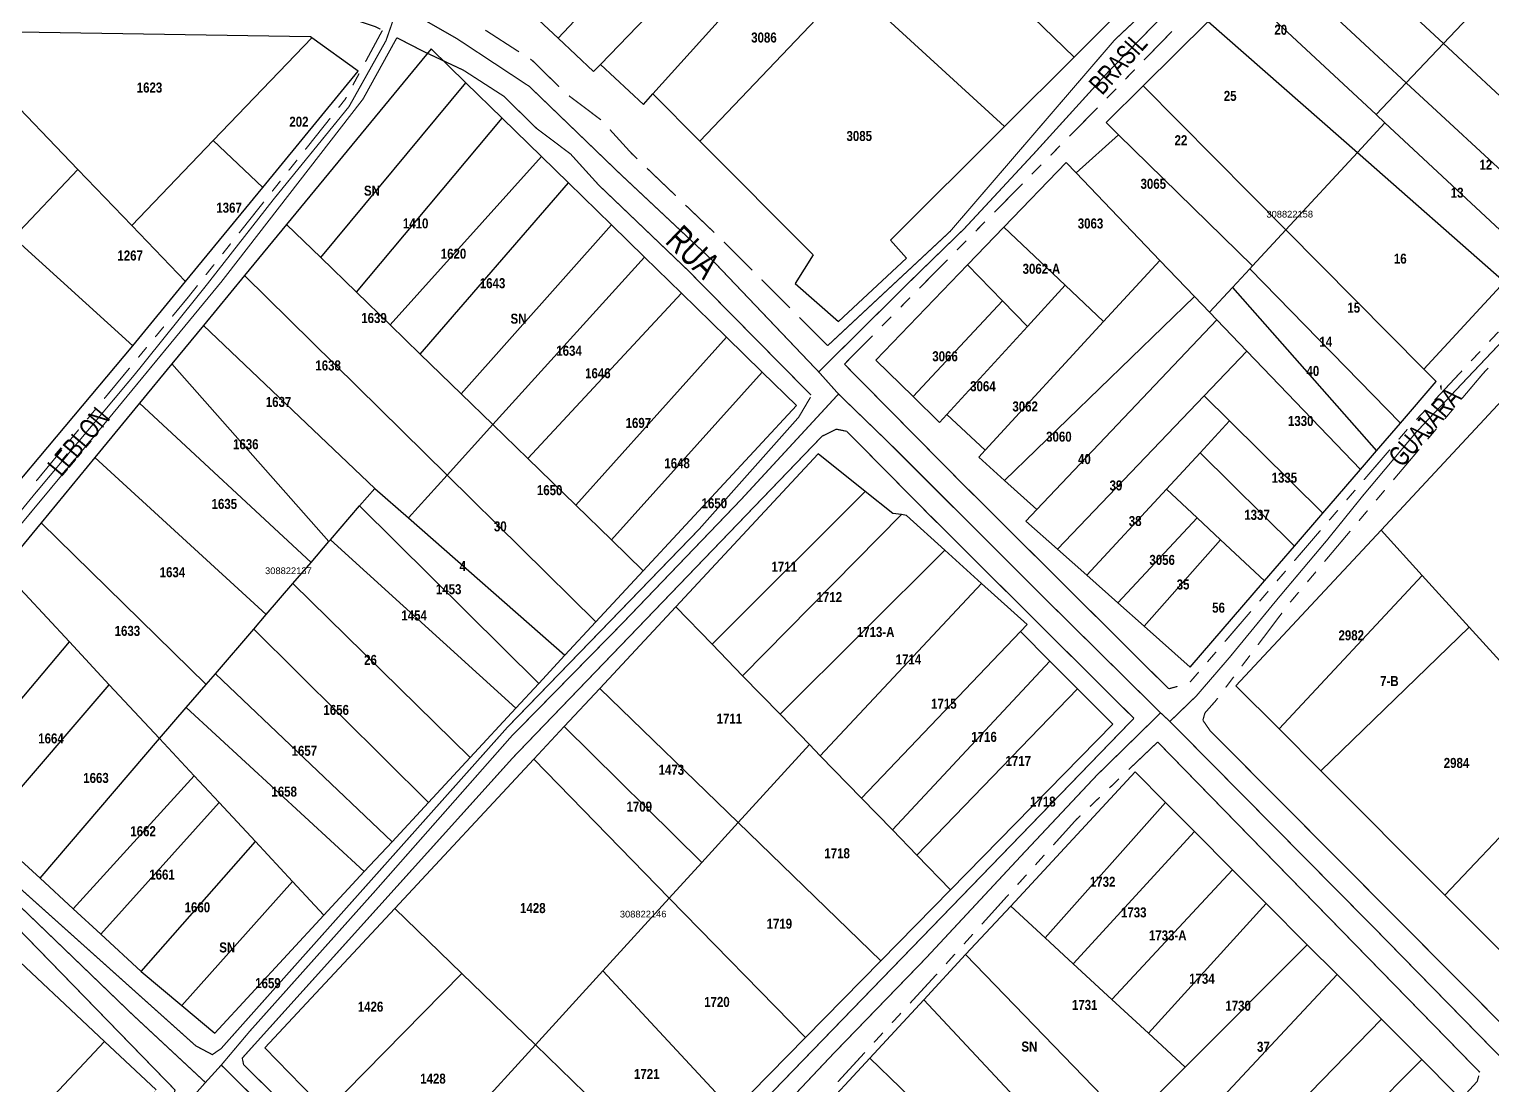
# Model space of a CAD drawing. Extents: x 204296 to 206006, y 4860262 to 4862155.
# Drawn here: x 204778.4 to 204997.6, y 4861560.9 to 4861719.1 of the extents above; entities that cross this region are included whole.
import ezdxf
from ezdxf.enums import TextEntityAlignment as Align

# ---------------------------------------------------------------- set-up
doc = ezdxf.new("R2010")
doc.units = 0
doc.header["$LTSCALE"] = 1.5
doc.header["$MEASUREMENT"] = 0
doc.linetypes.add('TRACO_25', pattern=[8, 3, -1, 1, -1, 1, -1])
for name, color, linetype in [('CD-MALHA-LOTES', 40, 'CONTINUOUS'), ('CD_TXT_QUADRA', 7, 'CONTINUOUS'), ('RU-QUADRAS', 6, 'CONTINUOUS'), ('SV-EIXO-RUA-N-PAV', 6, 'CONTINUOUS'), ('SV-EIXO-RUA-PAV', 20, 'CONTINUOUS'), ('SV-RUA-NAO-PAV-S-GUIA-C-GUIA', 7, 'CONTINUOUS'), ('SV-RUA-PAVIM-S-GUIA-C-GUIA', 7, 'CONTINUOUS'), ('SV-TXT-RUA-N-PAV-S-GUIA-C-GUIA', 7, 'CONTINUOUS'), ('SV-TXT-RUA-PAV-S-GUIA-C-GUIA', 7, 'CONTINUOUS'), ('Th_NmrPot', 1, 'CONTINUOUS')]:
    doc.layers.add(name, color=color, linetype=linetype)
doc.styles.add('ARIAL', font='ARIAL.TTF')
doc.styles.add('MONOTXT', font='ARIAL.TTF', dxfattribs={"height": 0.2})
doc.styles.get("Standard").update_dxf_attribs({"font": 'swisscbo.ttf'})

msp = doc.modelspace()

# ---------------------------------------------------------------- linework, layer by layer
at = {"layer": 'CD-MALHA-LOTES', "linetype": 'Continuous'}
for p, q in [((204881.94, 4861743.65), (204857.66, 4861717.8)), ((204887.68, 4861738.39), (204864.01, 4861713.88)), ((204912.07, 4861737.18), (204935.03, 4861714.95)), ((204990.39, 4861717.01), (204971.37, 4861734.72)), ((204893.27, 4861733.27), (204871.88, 4861709.44)), ((204845.42, 4861729.26), (204857.66, 4861717.8)), ((204965.3, 4861729.21), (204984.82, 4861711.13)), ((204901.32, 4861725.89), (204878.92, 4861702.37)), ((204901.32, 4861725.89), (204924.59, 4861704.55)), ((204960.02, 4861725.21), (204980.28, 4861706.34)), ((204990.39, 4861717.01), (204997.44, 4861724.46)), ((204935.03, 4861714.95), (204940.45, 4861720.35)), ((204955.1, 4861720.32), (204945.36, 4861710.65)), ((204955.1, 4861720.32), (204977.5, 4861700.65)), ((204820.54, 4861718), (204765.76, 4861718.89)), ((204765.76, 4861718.89), (204785.68, 4861698.12)), ((204805.97, 4861702.46), (204820.72, 4861717.83)), ((204820.72, 4861717.83), (204820.54, 4861718)), ((204827.7, 4861712.87), (204820.72, 4861717.83)), ((204857.66, 4861717.8), (204862.98, 4861712.81)), ((204990.39, 4861717.01), (204984.82, 4861711.13)), ((205002.84, 4861705.42), (204990.39, 4861717.01)), ((204838.61, 4861716.22), (204816.95, 4861689.89)), ((204843.83, 4861711.13), (204838.61, 4861716.22)), ((204924.59, 4861704.55), (204935.03, 4861714.95)), ((204813.37, 4861695.41), (204827.7, 4861712.87)), ((204862.98, 4861712.81), (204863.05, 4861712.89)), ((204863.05, 4861712.89), (204864.01, 4861713.88)), ((204864.01, 4861713.88), (204870.46, 4861707.86)), ((204822.08, 4861684.9), (204843.83, 4861711.13)), ((204849.25, 4861705.83), (204843.83, 4861711.13)), ((204945.36, 4861710.65), (204939.82, 4861705.15)), ((204945.36, 4861710.65), (204966.77, 4861689.05)), ((204980.28, 4861706.34), (204984.82, 4861711.13)), ((204984.82, 4861711.13), (205007.63, 4861690)), ((204870.46, 4861707.86), (204871.88, 4861709.44)), ((204871.88, 4861709.44), (204878.92, 4861702.37)), ((204827.44, 4861679.7), (204849.25, 4861705.83)), ((204855.18, 4861700.04), (204849.25, 4861705.83)), ((204981.61, 4861705.09), (204980.28, 4861706.34)), ((204907.49, 4861687.5), (204924.59, 4861704.55)), ((204939.82, 4861705.15), (204941.7, 4861703.31)), ((204981.61, 4861705.09), (204977.5, 4861700.65)), ((205003.09, 4861685.09), (204981.61, 4861705.09)), ((204793.74, 4861689.73), (204805.97, 4861702.46)), ((204805.97, 4861702.46), (204813.37, 4861695.41)), ((204878.92, 4861702.37), (204895.91, 4861685.34)), ((204941.7, 4861703.31), (204935.33, 4861697.59)), ((204941.7, 4861703.31), (204961.76, 4861683.65)), ((204832.48, 4861674.81), (204855.18, 4861700.04)), ((204859.22, 4861696.09), (204855.18, 4861700.04)), ((204977.5, 4861700.65), (204966.77, 4861689.05)), ((204977.5, 4861700.65), (204999.56, 4861681.27)), ((204785.68, 4861698.12), (204776, 4861687.93)), ((204785.68, 4861698.12), (204793.74, 4861689.73)), ((204933.84, 4861699.14), (204924.5, 4861689.45)), ((204935.33, 4861697.59), (204933.84, 4861699.14)), ((204935.33, 4861697.59), (204947.88, 4861684.49)), ((204801.81, 4861681.32), (204813.37, 4861695.41)), ((204837, 4861670.42), (204859.22, 4861696.09)), ((204865.66, 4861689.81), (204859.22, 4861696.09)), ((204801.81, 4861681.32), (204793.74, 4861689.73)), ((204816.95, 4861689.89), (204810.66, 4861682.24)), ((204816.95, 4861689.89), (204822.08, 4861684.9)), ((204843.14, 4861664.46), (204865.66, 4861689.81)), ((204870.6, 4861684.98), (204865.66, 4861689.81)), ((204924.5, 4861689.45), (204919.05, 4861683.8)), ((204933.66, 4861680.76), (204924.5, 4861689.45)), ((204961.76, 4861683.65), (204966.77, 4861689.05)), ((204966.77, 4861689.05), (204987.46, 4861668.18)), ((204776, 4861687.93), (204793.89, 4861671.68)), ((204909.91, 4861684.8), (204907.49, 4861687.5)), ((204822.08, 4861684.9), (204827.44, 4861679.7)), ((204847.87, 4861659.87), (204870.6, 4861684.98)), ((204876.15, 4861679.56), (204870.6, 4861684.98)), ((204895.91, 4861685.34), (204893.21, 4861681.01)), ((204899.68, 4861675.34), (204909.91, 4861684.8)), ((204947.88, 4861684.49), (204939.43, 4861675.3)), ((204947.88, 4861684.49), (204953.09, 4861679.06)), ((204810.66, 4861682.24), (204804.5, 4861674.75)), ((204841.01, 4861652.29), (204810.66, 4861682.24)), ((204919.05, 4861683.8), (204905.31, 4861669.54)), ((204924.27, 4861678.42), (204919.05, 4861683.8)), ((204958.78, 4861680.43), (204961.38, 4861683.24)), ((204961.38, 4861683.24), (204961.76, 4861683.65)), ((204961.38, 4861683.24), (204983.93, 4861660.07)), ((204793.89, 4861671.68), (204801.81, 4861681.32)), ((204827.44, 4861679.7), (204832.48, 4861674.81)), ((204853.13, 4861654.77), (204876.15, 4861679.56)), ((204882.91, 4861672.96), (204876.15, 4861679.56)), ((204893.21, 4861681.01), (204899.68, 4861675.34)), ((204933.66, 4861680.76), (204928.01, 4861674.58)), ((204939.43, 4861675.3), (204933.66, 4861680.76)), ((204955.34, 4861676.71), (204958.78, 4861680.43)), ((204958.78, 4861680.43), (204980.36, 4861655.93)), ((204987.46, 4861668.18), (204999.56, 4861681.27)), ((204910.9, 4861664.08), (204924.27, 4861678.42)), ((204928.01, 4861674.58), (204924.27, 4861678.42)), ((204953.09, 4861679.06), (204924.59, 4861651.49)), ((204953.09, 4861679.06), (204955.34, 4861676.71)), ((204921.67, 4861656.01), (204939.43, 4861675.3)), ((204929.44, 4861647.13), (204956.42, 4861675.59)), ((204955.34, 4861676.71), (204956.42, 4861675.59)), ((204956.42, 4861675.59), (204960.91, 4861670.9)), ((204804.5, 4861674.75), (204799.74, 4861668.96)), ((204804.5, 4861674.75), (204830.16, 4861650.3)), ((204832.48, 4861674.81), (204837, 4861670.42)), ((204860.3, 4861647.8), (204882.91, 4861672.96)), ((204888.27, 4861667.73), (204882.91, 4861672.96)), ((204915.92, 4861661.38), (204928.01, 4861674.58)), ((204754.53, 4861624.81), (204793.89, 4861671.68)), ((204960.91, 4861670.9), (204954.51, 4861664.2)), ((204960.91, 4861670.9), (204977.95, 4861653.13)), ((204799.74, 4861668.96), (204794.91, 4861663.09)), ((204799.74, 4861668.96), (204823.3, 4861642.32)), ((204837, 4861670.42), (204843.14, 4861664.46)), ((204905.31, 4861669.54), (204910.9, 4861664.08)), ((204888.27, 4861667.73), (204865.68, 4861642.58)), ((204893.38, 4861662.73), (204888.27, 4861667.73)), ((204989.31, 4861666.32), (204987.46, 4861668.18)), ((204843.14, 4861664.46), (204847.87, 4861659.87)), ((204954.51, 4861664.2), (204932.55, 4861641.18)), ((204954.51, 4861664.2), (204958.32, 4861660.43)), ((205000.56, 4861664.97), (204981.03, 4861644.03)), ((204983.93, 4861660.07), (204989.31, 4861666.32)), ((204794.91, 4861663.09), (204788.19, 4861654.91)), ((204794.91, 4861663.09), (204820.63, 4861639.21)), ((204870.43, 4861637.96), (204893.38, 4861662.73)), ((204910.9, 4861664.08), (204914.85, 4861660.2)), ((204847.87, 4861659.87), (204841.01, 4861652.29)), ((204853.13, 4861654.77), (204847.87, 4861659.87)), ((204914.85, 4861660.2), (204915.92, 4861661.38)), ((204915.92, 4861661.38), (204921.67, 4861656.01)), ((204958.32, 4861660.43), (204953.9, 4861655.64)), ((204958.32, 4861660.43), (204972.32, 4861646.59)), ((204980.36, 4861655.93), (204983.93, 4861660.07)), ((204896.65, 4861655.48), (204875.3, 4861632.56)), ((204903.71, 4861649.85), (204896.65, 4861655.48)), ((204921.67, 4861656.01), (204920.72, 4861654.98)), ((204953.9, 4861655.64), (204948.86, 4861650.18)), ((204953.9, 4861655.64), (204968.07, 4861641.66)), ((204977.95, 4861653.13), (204980.36, 4861655.93)), ((204788.19, 4861654.91), (204780.15, 4861645.14)), ((204788.19, 4861654.91), (204813.89, 4861631.38)), ((204860.3, 4861647.8), (204853.13, 4861654.77)), ((204920.72, 4861654.98), (204924.59, 4861651.49)), ((204835.21, 4861645.88), (204841.01, 4861652.29)), ((204863.31, 4861630.28), (204841.01, 4861652.29)), ((204924.59, 4861651.49), (204929.44, 4861647.13)), ((204972.32, 4861646.59), (204977.95, 4861653.13)), ((204827.91, 4861647.68), (204830.16, 4861650.3)), ((204830.16, 4861650.3), (204835.21, 4861645.88)), ((204880.77, 4861626.93), (204903.71, 4861649.85)), ((204907.83, 4861646.56), (204903.71, 4861649.85)), ((204948.86, 4861650.18), (204936.94, 4861637.28)), ((204953.47, 4861645.87), (204948.86, 4861650.18)), ((204823.53, 4861642.58), (204827.91, 4861647.68)), ((204827.91, 4861647.68), (204854.75, 4861621.04)), ((204865.68, 4861642.58), (204860.3, 4861647.8)), ((204927.8, 4861645.4), (204929.44, 4861647.13)), ((204780.15, 4861645.14), (204774.35, 4861638.09)), ((204780.15, 4861645.14), (204804.88, 4861620.89)), ((204835.21, 4861645.88), (204858.68, 4861625.28)), ((204885.33, 4861622.22), (204909.15, 4861646.37)), ((204909.15, 4861646.37), (204907.83, 4861646.56)), ((204909.9, 4861646.26), (204909.15, 4861646.37)), ((204915.65, 4861641.04), (204909.9, 4861646.26)), ((204932.55, 4861641.18), (204927.8, 4861645.4)), ((204941.6, 4861633.15), (204953.47, 4861645.87)), ((204953.47, 4861645.87), (204956.97, 4861642.59)), ((204968.07, 4861641.66), (204972.32, 4861646.59)), ((204820.63, 4861639.21), (204823.3, 4861642.32)), ((204823.3, 4861642.32), (204823.53, 4861642.58)), ((204823.53, 4861642.58), (204851.31, 4861617.33)), ((204865.68, 4861642.58), (204870.43, 4861637.96)), ((204956.97, 4861642.59), (204945.52, 4861629.67)), ((204956.97, 4861642.59), (204963.55, 4861636.42)), ((204981.03, 4861644.03), (204959.29, 4861620.72)), ((204987.2, 4861637.25), (204981.03, 4861644.03)), ((204890.96, 4861616.43), (204915.65, 4861641.04)), ((204921.14, 4861636.06), (204915.65, 4861641.04)), ((204932.55, 4861641.18), (204936.94, 4861637.28)), ((204963.55, 4861636.42), (204968.07, 4861641.66)), ((204774.35, 4861638.09), (204784.41, 4861627.28)), ((204817.91, 4861636.06), (204820.63, 4861639.21)), ((204863.31, 4861630.28), (204870.43, 4861637.96)), ((204813.89, 4861631.38), (204817.91, 4861636.06)), ((204817.91, 4861636.06), (204844.48, 4861609.96)), ((204896.97, 4861610.23), (204921.14, 4861636.06)), ((204927.96, 4861629.88), (204921.14, 4861636.06)), ((204936.94, 4861637.28), (204941.6, 4861633.15)), ((204952.44, 4861623.52), (204963.55, 4861636.42)), ((204965.75, 4861614.25), (204987.2, 4861637.25)), ((204994.24, 4861629.5), (204987.2, 4861637.25)), ((204812.02, 4861629.21), (204813.89, 4861631.38)), ((204875.3, 4861632.56), (204863.9, 4861620.32)), ((204875.3, 4861632.56), (204880.77, 4861626.93)), ((204941.6, 4861633.15), (204945.52, 4861629.67)), ((204806.28, 4861622.52), (204812.02, 4861629.21)), ((204838.22, 4861603.2), (204812.02, 4861629.21)), ((204858.68, 4861625.28), (204863.31, 4861630.28)), ((204926.97, 4861628.85), (204927.96, 4861629.88)), ((204945.52, 4861629.67), (204952.44, 4861623.52)), ((204972.01, 4861607.97), (204994.24, 4861629.5)), ((205003.37, 4861619.46), (204994.24, 4861629.5)), ((204765.6, 4861605), (204784.41, 4861627.28)), ((204784.41, 4861627.28), (204790.38, 4861620.87)), ((204880.77, 4861626.93), (204885.33, 4861622.22)), ((204903.14, 4861603.88), (204926.97, 4861628.85)), ((204931.39, 4861624.42), (204926.97, 4861628.85)), ((204854.75, 4861621.04), (204858.68, 4861625.28)), ((204804.88, 4861620.89), (204806.28, 4861622.52)), ((204806.28, 4861622.52), (204832.76, 4861597.31)), ((204907.77, 4861599.1), (204931.39, 4861624.42)), ((204935.53, 4861620.26), (204931.39, 4861624.42)), ((204771.86, 4861599.29), (204790.38, 4861620.87)), ((204790.38, 4861620.87), (204797.91, 4861612.79)), ((204801.91, 4861617.44), (204804.88, 4861620.89)), ((204851.31, 4861617.33), (204854.75, 4861621.04)), ((204863.9, 4861620.32), (204858.59, 4861614.62)), ((204884.65, 4861600.21), (204863.9, 4861620.32)), ((204885.33, 4861622.22), (204890.96, 4861616.43)), ((204959.29, 4861620.72), (204965.75, 4861614.25)), ((204911.46, 4861595.3), (204935.53, 4861620.26)), ((204940.84, 4861614.93), (204935.53, 4861620.26)), ((204797.91, 4861612.79), (204801.91, 4861617.44)), ((204828.61, 4861592.84), (204801.91, 4861617.44)), ((204844.48, 4861609.96), (204851.31, 4861617.33)), ((204890.96, 4861616.43), (204895.33, 4861611.92)), ((204858.59, 4861614.62), (204854, 4861609.7)), ((204879.19, 4861594.22), (204858.59, 4861614.62)), ((204916.49, 4861590.11), (204940.84, 4861614.93)), ((204965.75, 4861614.25), (204972.01, 4861607.97)), ((204780, 4861591.85), (204797.91, 4861612.79)), ((204797.91, 4861612.79), (204803.11, 4861607.2)), ((204895.33, 4861611.92), (204884.65, 4861600.21)), ((204895.33, 4861611.92), (204896.97, 4861610.23)), ((204854, 4861609.7), (204833.17, 4861587.33)), ((204838.22, 4861603.2), (204844.48, 4861609.96)), ((204874.32, 4861588.89), (204854, 4861609.7)), ((204896.97, 4861610.23), (204903.14, 4861603.88)), ((204990.59, 4861589.34), (205011.1, 4861610.95)), ((204784.98, 4861587.25), (204803.11, 4861607.2)), ((204803.11, 4861607.2), (204806.84, 4861603.2)), ((204944.18, 4861607.79), (204925.51, 4861587.67)), ((204948.72, 4861603.23), (204944.18, 4861607.79)), ((204972.01, 4861607.97), (204990.59, 4861589.34)), ((204789.09, 4861583.46), (204806.84, 4861603.2)), ((204806.84, 4861603.2), (204812.28, 4861597.36)), ((204832.76, 4861597.31), (204838.22, 4861603.2)), ((204903.14, 4861603.88), (204907.77, 4861599.1)), ((204930.68, 4861582.9), (204948.72, 4861603.23)), ((204953.08, 4861598.86), (204948.72, 4861603.23)), ((204771.86, 4861599.29), (204780, 4861591.85)), ((204884.65, 4861600.21), (204879.19, 4861594.22)), ((204884.65, 4861600.21), (204906.05, 4861579.47)), ((204907.77, 4861599.1), (204911.46, 4861595.3)), ((204934.9, 4861579.02), (204953.08, 4861598.86)), ((204958.78, 4861593.13), (204953.08, 4861598.86)), ((204795.16, 4861577.89), (204812.28, 4861597.36)), ((204812.28, 4861597.36), (204817.83, 4861591.39)), ((204828.61, 4861592.84), (204832.76, 4861597.31)), ((204879.19, 4861594.22), (204874.32, 4861588.89)), ((204911.46, 4861595.3), (204916.49, 4861590.11)), ((204780, 4861591.85), (204784.98, 4861587.25)), ((204822.56, 4861586.3), (204828.61, 4861592.84)), ((204940.69, 4861573.68), (204958.78, 4861593.13)), ((204963.83, 4861588.06), (204958.78, 4861593.13)), ((204789.65, 4861567.38), (204764.91, 4861590.63)), ((204801.24, 4861572.78), (204817.83, 4861591.39)), ((204817.83, 4861591.39), (204822.56, 4861586.3)), ((204906.05, 4861579.47), (204916.49, 4861590.11)), ((204874.32, 4861588.89), (204864.35, 4861577.95)), ((204874.32, 4861588.89), (204894.77, 4861567.97)), ((204925.51, 4861587.67), (204918.76, 4861580.4)), ((204925.51, 4861587.67), (204930.68, 4861582.9)), ((204946.15, 4861568.65), (204963.83, 4861588.06)), ((204969.97, 4861581.89), (204963.83, 4861588.06)), ((204990.59, 4861589.34), (205004.47, 4861575.42)), ((204784.98, 4861587.25), (204789.09, 4861583.46)), ((204806.18, 4861568.63), (204822.56, 4861586.3)), ((204833.17, 4861587.33), (204813.69, 4861566.42)), ((204843.23, 4861577.58), (204833.17, 4861587.33)), ((204789.09, 4861583.46), (204795.16, 4861577.89)), ((204934.9, 4861579.02), (204930.68, 4861582.9)), ((204969.97, 4861581.89), (204951.68, 4861563.55)), ((204974.44, 4861577.4), (204969.97, 4861581.89)), ((204894.77, 4861567.97), (204906.05, 4861579.47)), ((204918.76, 4861580.4), (204912.49, 4861573.64)), ((204918.76, 4861580.4), (204943.25, 4861555.1)), ((204940.69, 4861573.68), (204934.9, 4861579.02)), ((204795.16, 4861577.89), (204801.24, 4861572.78)), ((204843.23, 4861577.58), (204822.93, 4861556.95)), ((204854.26, 4861566.89), (204843.23, 4861577.58)), ((204864.35, 4861577.95), (204854.26, 4861566.89)), ((204864.35, 4861577.95), (204883.93, 4861556.93)), ((204974.44, 4861577.4), (204952.75, 4861554.23)), ((204981.08, 4861570.74), (204974.44, 4861577.4)), ((204801.24, 4861572.78), (204806.18, 4861568.63)), ((204912.49, 4861573.64), (204904.39, 4861564.9)), ((204912.49, 4861573.64), (204936.34, 4861548.16)), ((204946.15, 4861568.65), (204940.69, 4861573.68)), ((204981.08, 4861570.74), (204958.9, 4861547.9)), ((204987.13, 4861564.67), (204981.08, 4861570.74)), ((204883.93, 4861556.93), (204894.77, 4861567.97)), ((204951.68, 4861563.55), (204946.15, 4861568.65)), ((204769.38, 4861545.75), (204789.65, 4861567.38)), ((204797.38, 4861560.11), (204789.65, 4861567.38)), ((204813.69, 4861566.42), (204822.93, 4861556.95)), ((204854.26, 4861566.89), (204834.44, 4861545.16)), ((204854.26, 4861566.89), (204874.48, 4861547.29)), ((204904.39, 4861564.9), (204895.85, 4861555.7)), ((204904.39, 4861564.9), (204929.14, 4861540.94)), ((204947.63, 4861559.49), (204951.68, 4861563.55)), ((204987.13, 4861564.67), (204964.58, 4861542.06)), ((204992.04, 4861559.73), (204987.13, 4861564.67))]:
    msp.add_line(p, q, dxfattribs=at)
at = {"layer": 'RU-QUADRAS', "linetype": 'Continuous', "const_width": 0.01}
for points in [[(204940.45, 4861720.35), (204935.03, 4861714.95), (204924.59, 4861704.55), (204907.49, 4861687.5), (204909.91, 4861684.8), (204899.68, 4861675.34), (204893.21, 4861681.01), (204895.91, 4861685.34), (204878.92, 4861702.37), (204871.88, 4861709.44), (204870.46, 4861707.86), (204864.01, 4861713.88), (204863.05, 4861712.89), (204862.98, 4861712.81), (204857.66, 4861717.8), (204845.42, 4861729.26)], [(204999.56, 4861681.27), (204987.46, 4861668.18), (204989.31, 4861666.32), (204983.93, 4861660.07), (204980.36, 4861655.93), (204977.95, 4861653.13), (204972.32, 4861646.59), (204968.07, 4861641.66), (204963.55, 4861636.42), (204952.44, 4861623.52), (204945.52, 4861629.67), (204941.6, 4861633.15), (204936.94, 4861637.28), (204932.55, 4861641.18), (204927.8, 4861645.4), (204929.44, 4861647.13), (204924.59, 4861651.49), (204920.72, 4861654.98), (204921.67, 4861656.01), (204915.93, 4861661.37), (204914.85, 4861660.2), (204910.9, 4861664.08), (204905.31, 4861669.54), (204905.31, 4861669.54), (204919.05, 4861683.8), (204924.5, 4861689.45), (204933.84, 4861699.14), (204935.33, 4861697.59), (204941.7, 4861703.31), (204939.82, 4861705.15), (204945.36, 4861710.65), (204955.1, 4861720.32)], [(204774.35, 4861638.09), (204780.15, 4861645.14), (204788.19, 4861654.91), (204794.91, 4861663.09), (204799.74, 4861668.96), (204804.5, 4861674.75), (204810.66, 4861682.24), (204816.95, 4861689.89), (204838.61, 4861716.22), (204843.83, 4861711.13), (204849.25, 4861705.83), (204855.18, 4861700.04), (204859.22, 4861696.09), (204865.66, 4861689.81), (204870.6, 4861684.98), (204876.15, 4861679.56), (204882.91, 4861672.96), (204888.27, 4861667.73), (204893.38, 4861662.73), (204870.43, 4861637.96), (204863.31, 4861630.28), (204858.68, 4861625.28), (204854.75, 4861621.04), (204851.31, 4861617.33), (204844.48, 4861609.96), (204838.22, 4861603.2), (204832.76, 4861597.31), (204828.61, 4861592.84), (204822.56, 4861586.3), (204806.18, 4861568.63), (204801.24, 4861572.78), (204795.16, 4861577.89), (204789.09, 4861583.46), (204784.98, 4861587.25), (204780, 4861591.85), (204771.86, 4861599.29)], [(205004.47, 4861575.42), (204990.59, 4861589.34), (204972.01, 4861607.97), (204965.75, 4861614.25), (204959.29, 4861620.72), (204959.29, 4861620.72), (204981.03, 4861644.03), (205000.56, 4861664.97)], [(204822.93, 4861556.95), (204813.69, 4861566.42), (204813.69, 4861566.42), (204833.17, 4861587.33), (204854, 4861609.7), (204858.59, 4861614.62), (204863.9, 4861620.32), (204875.3, 4861632.56), (204896.65, 4861655.48), (204903.71, 4861649.85), (204907.83, 4861646.56), (204909.15, 4861646.37), (204909.9, 4861646.26), (204915.65, 4861641.04), (204921.14, 4861636.06), (204927.96, 4861629.88), (204926.97, 4861628.85), (204931.39, 4861624.42), (204935.53, 4861620.26), (204940.84, 4861614.93), (204916.49, 4861590.11), (204906.05, 4861579.47), (204894.77, 4861567.97), (204883.93, 4861556.93)], [(204895.85, 4861555.7), (204904.39, 4861564.9), (204912.49, 4861573.64), (204918.76, 4861580.4), (204925.51, 4861587.67), (204944.18, 4861607.79), (204948.72, 4861603.23), (204953.08, 4861598.86), (204958.78, 4861593.13), (204963.83, 4861588.06), (204969.97, 4861581.89), (204974.44, 4861577.4), (204981.08, 4861570.74), (204987.13, 4861564.67), (204992.04, 4861559.73)], [(204764.91, 4861590.63), (204789.65, 4861567.38), (204797.38, 4861560.11), (204776.16, 4861538.83)]]:
    msp.add_lwpolyline(points, dxfattribs=at)
msp.add_lwpolyline([(204708.38, 4861671.11), (204740.04, 4861702.57), (204743, 4861702.57), (204751.29, 4861710.29), (204765.5, 4861718.89), (204765.76, 4861718.89), (204820.54, 4861718), (204820.74, 4861717.86), (204827.7, 4861712.87), (204813.37, 4861695.41), (204801.81, 4861681.32), (204793.89, 4861671.68), (204754.53, 4861624.81), (204708.38, 4861671.11)], close=True, dxfattribs=at)
at = {"layer": 'SV-EIXO-RUA-N-PAV', "const_width": 0.18, "flags": 128}
for points in [[(204893.36, 4861781.89), (204885.06, 4861774.71), (204872.77, 4861763.7), (204868.46, 4861759.23), (204858.57, 4861748.54), (204851.64, 4861741.68), (204838.8, 4861730.38), (204836.56, 4861727.02), (204833.71, 4861722.75), (204831.86, 4861717.44), (204826.32, 4861707.55), (204815.04, 4861693.69), (204804.75, 4861680.53), (204794.26, 4861667.47), (204779.02, 4861649.26), (204764.77, 4861631.85), (204753.49, 4861619.77), (204750.14, 4861616.52)], [(205002.98, 4861782.11), (204995.13, 4861771.97), (204993.75, 4861770.27), (204990.46, 4861766.34), (204985.18, 4861759.99), (204976.69, 4861750.15), (204970.55, 4861743.22), (204961.94, 4861734.61), (204951.05, 4861723.94), (204939.91, 4861712.51), (204929.17, 4861700.68), (204918.57, 4861689.26), (204911.3, 4861682.2), (204896.73, 4861667.77)], [(205104.09, 4861782.11), (205077.06, 4861753.89), (205056.95, 4861732.86), (205048.15, 4861723.53), (205041.71, 4861717.76), (205036.05, 4861711.79), (205029, 4861704.1), (205021.87, 4861696.54), (205016.42, 4861690.45), (205009.14, 4861682.83), (205002.09, 4861675.42), (204993.45, 4861666.3), (204986.25, 4861658.66), (204978.35, 4861649.25), (204972.91, 4861642.51), (204965.58, 4861633.8), (204958.33, 4861624.97), (204953.34, 4861619.18), (204949.38, 4861615.36)], [(204697.88, 4861672.15), (204708.66, 4861662.13), (204720.54, 4861651.84), (204731.62, 4861638.77), (204742.31, 4861626.5), (204748.38, 4861618.75), (204750.14, 4861616.52), (204756.16, 4861609.09), (204772.39, 4861592.07), (204783.08, 4861581.78), (204793.77, 4861571.49), (204804.79, 4861561.23)], [(204735.98, 4861488.86), (204752.21, 4861507.51), (204777.81, 4861532.8), (204795.79, 4861551.7), (204801.48, 4861557.5), (204804.79, 4861561.23), (204807.16, 4861563.84), (204811.48, 4861568.97), (204830.22, 4861589.94), (204850.64, 4861613.1), (204867.09, 4861629.86), (204885.07, 4861648.6), (204899.7, 4861664.45)], [(204947.99, 4861616.65), (204938.42, 4861607.29), (204927.28, 4861595.43), (204912.74, 4861579.81), (204898.94, 4861565.56), (204883.46, 4861549.14), (204868.16, 4861533.26), (204854.35, 4861517.15), (204840.28, 4861499.89), (204816.81, 4861473.07), (204804.84, 4861459.33), (204784.66, 4861436.39)], [(204854.35, 4861517.15), (204833.4, 4861537.42), (204812.38, 4861558.69), (204807.16, 4861563.84)]]:
    msp.add_lwpolyline(points, dxfattribs=at)
at = {"layer": 'SV-EIXO-RUA-PAV', "const_width": 0.18, "flags": 128}
msp.add_lwpolyline([(204999.34, 4861564.65), (204980.41, 4861584), (204949.38, 4861615.36), (204947.99, 4861616.65), (204929.06, 4861635.35), (204907.46, 4861656.94), (204899.7, 4861664.45), (204896.73, 4861667.77), (204881.02, 4861684.27), (204866.91, 4861697.5), (204853.36, 4861710.56), (204842.51, 4861717.72), (204833.71, 4861722.75)], dxfattribs=at)
at = {"layer": 'SV-RUA-NAO-PAV-S-GUIA-C-GUIA', "linetype": 'TRACO_25', "const_width": 0.18, "flags": 128}
for points in [[(204980.78, 4861782.1), (204991.94, 4861772.24), (204991.17, 4861770.45), (204988.67, 4861765.9), (204970.22, 4861744.92), (204941.11, 4861717.55), (204916.45, 4861688.85), (204898.07, 4861671.7)], [(204831.15, 4861718.66), (204831.32, 4861718.96)], [(204833.49, 4861717.87), (204828.41, 4861708.67), (204807.23, 4861681.34), (204788.22, 4861658.26), (204765.05, 4861630.38), (204753.66, 4861616.68), (204753.81, 4861615.28), (204757.7, 4861610.89), (204776.1, 4861591.14), (204803.35, 4861566.72), (204805.82, 4861565.41), (204807.12, 4861566.3), (204850.08, 4861614.51), (204863.95, 4861628.83), (204878.81, 4861644.19), (204893.74, 4861660.99), (204895.5, 4861663.97)], [(204828.78, 4861714.26), (204831.15, 4861718.66)], [(204945.5, 4861714.52), (204949.69, 4861718.82)], [(204826.88, 4861710.74), (204827.83, 4861712.5)], [(204942.71, 4861711.66), (204944.11, 4861713.09)], [(204939.92, 4861708.79), (204941.32, 4861710.22)], [(204824.74, 4861707.37), (204825.36, 4861708.16)], [(204825.36, 4861708.16), (204825.74, 4861708.63)], [(204825.74, 4861708.63), (204825.93, 4861708.98)], [(204819.77, 4861701.11), (204823.5, 4861705.81)], [(204934.31, 4861703.09), (204938.53, 4861707.36)], [(204931.5, 4861700.24), (204932.9, 4861701.67)], [(204817.28, 4861697.97), (204818.53, 4861699.54)], [(204928.69, 4861697.4), (204930.09, 4861698.82)], [(204814.8, 4861694.84), (204816.04, 4861696.41)], [(204923.07, 4861691.7), (204927.28, 4861695.97)], [(204809.82, 4861688.57), (204813.55, 4861693.27)], [(204920.26, 4861688.86), (204921.66, 4861690.28)], [(204807.34, 4861685.44), (204808.58, 4861687.01)], [(204917.45, 4861686.01), (204918.85, 4861687.43)], [(204804.85, 4861682.31), (204806.09, 4861683.88)], [(204911.83, 4861680.32), (204916.04, 4861684.59)], [(204802.18, 4861678.94), (204803.61, 4861680.74)], [(204799.82, 4861676.09), (204801.73, 4861678.4)], [(204801.73, 4861678.4), (204802.18, 4861678.94)], [(204909.02, 4861677.47), (204910.42, 4861678.9)], [(204906.21, 4861674.63), (204907.61, 4861676.05)], [(204797.27, 4861673.01), (204798.54, 4861674.55)], [(204900.58, 4861668.93), (204904.8, 4861673.2)], [(204998.64, 4861673.78), (204997.27, 4861672.32)], [(204794.72, 4861669.93), (204795.99, 4861671.47)], [(204995.91, 4861670.86), (204994.54, 4861669.4)], [(204789.62, 4861663.76), (204793.44, 4861668.38)], [(204993.18, 4861667.94), (204989.08, 4861663.55)], [(204993.19, 4861663.8), (204995.77, 4861666.86)], [(204995.77, 4861666.86), (204996.4, 4861667.6)], [(204996.4, 4861667.6), (204997.1, 4861668.35)], [(204787.07, 4861660.67), (204788.35, 4861662.22)], [(204987.72, 4861662.09), (204986.35, 4861660.63)], [(204990.61, 4861660.74), (204991.9, 4861662.27)], [(204784.53, 4861657.59), (204785.8, 4861659.13)], [(204900.94, 4861658.86), (204899.37, 4861659.18), (204897.24, 4861658.13), (204868.99, 4861628.75), (204850.95, 4861610), (204810.31, 4861564.89), (204810.51, 4861563.91), (204850.93, 4861523.96), (204852.73, 4861522.88), (204854.13, 4861522.94), (204896.5, 4861566.75), (204943.98, 4861615.83)], [(204984.99, 4861659.17), (204983.69, 4861657.65)], [(204988.03, 4861657.68), (204989.32, 4861659.21)], [(204779.43, 4861651.42), (204783.25, 4861656.05)], [(204982.38, 4861656.13), (204978.47, 4861651.58)], [(204982.88, 4861651.57), (204986.75, 4861656.15)], [(204977.17, 4861650.07), (204975.86, 4861648.55)], [(204980.3, 4861648.51), (204981.59, 4861650.04)], [(204974.56, 4861647.03), (204973.26, 4861645.52)], [(204977.72, 4861645.45), (204979.01, 4861646.98)], [(204971.95, 4861644), (204968.04, 4861639.45)], [(204972.56, 4861639.33), (204976.43, 4861643.92)], [(204966.74, 4861637.93), (204965.43, 4861636.42)], [(204969.99, 4861636.28), (204971.28, 4861637.81)], [(204964.13, 4861634.9), (204962.83, 4861633.38)], [(204967.41, 4861633.22), (204968.7, 4861634.75)], [(204961.52, 4861631.87), (204958.26, 4861628.07)], [(204962.91, 4861627.28), (204966.19, 4861631.63)], [(204957.66, 4861627.37), (204957.61, 4861627.32)], [(204958.26, 4861628.07), (204957.66, 4861627.37)], [(204962.58, 4861626.84), (204962.91, 4861627.28)], [(204955.69, 4861625.08), (204955, 4861624.28)], [(204956.31, 4861625.8), (204955.69, 4861625.08)], [(204960.16, 4861623.65), (204961.37, 4861625.25)], [(204953.7, 4861622.77), (204952.39, 4861621.25)], [(204949.56, 4861620.35), (204949.21, 4861620.25)], [(204950.52, 4861620.62), (204949.56, 4861620.35)], [(204957.75, 4861620.46), (204958.96, 4861622.06)], [(204954.62, 4861616.62), (204955.92, 4861618.09)], [(204955.92, 4861618.09), (204956.21, 4861618.41)], [(204956.21, 4861618.41), (204956.55, 4861618.86)], [(204954.33, 4861615.54), (204954.61, 4861616.58)], [(204954.61, 4861616.58), (204954.62, 4861616.62)], [(204954.85, 4861614.78), (204954.33, 4861615.54)], [(204955.42, 4861613.96), (204954.85, 4861614.78)], [(204947.55, 4861612.28), (204943.2, 4861608.14)], [(204941.75, 4861606.76), (204940.31, 4861605.38)], [(204938.86, 4861604), (204937.41, 4861602.62)], [(204935.37, 4861600.68), (204931.9, 4861596.83)], [(204935.96, 4861601.24), (204935.37, 4861600.68)], [(204930.56, 4861595.35), (204929.22, 4861593.86)], [(204927.88, 4861592.38), (204926.54, 4861590.89)], [(204925.2, 4861589.41), (204921.18, 4861584.95)], [(204919.84, 4861583.47), (204918.5, 4861581.98)], [(204917.16, 4861580.5), (204915.82, 4861579.01)], [(204914.48, 4861577.53), (204910.42, 4861573.11)], [(204909.07, 4861571.64), (204907.71, 4861570.17)], [(204906.36, 4861568.69), (204905.01, 4861567.22)], [(204903.66, 4861565.75), (204899.6, 4861561.33)], [(204992, 4861557.62), (204995.38, 4861561.31)], [(204995.38, 4861561.31), (204995.45, 4861561.38)], [(204995.45, 4861561.38), (204995.69, 4861562.25)]]:
    msp.add_lwpolyline(points, dxfattribs=at)
msp.add_lwpolyline([(204734.1, 4861491.89), (204745.32, 4861504.87), (204798.19, 4861556.4), (204799.72, 4861558.29), (204800.23, 4861560.11), (204778.8, 4861582.16), (204752.09, 4861609.67), (204747.4, 4861615.28), (204736.51, 4861604.12), (204739.37, 4861600.99), (204723.19, 4861583.62), (204695.46, 4861551.74), (204682.94, 4861537.96), (204688.33, 4861531.09)], close=True, dxfattribs=at)
at = {"layer": 'SV-RUA-PAVIM-S-GUIA-C-GUIA', "const_width": 0.18, "flags": 128}
for points in [[(204703, 4861672.5), (204725.75, 4861698.07), (204730.55, 4861702.43), (204734.12, 4861705.43), (204738.72, 4861709.42), (204742.16, 4861711.99), (204746.12, 4861714.11), (204751.76, 4861717.09), (204756.61, 4861719.72), (204764.01, 4861722.31), (204770.76, 4861724.37), (204778.52, 4861725.99), (204784.94, 4861727.03), (204790.53, 4861727.09), (204797.47, 4861727.08), (204804.41, 4861726.47), (204811.06, 4861725.33), (204817.47, 4861723.68), (204823.08, 4861721.94), (204830.31, 4861719.51), (204831.01, 4861719.15)], [(204846.78, 4861718.99), (204846.76, 4861719.01)], [(204847.6, 4861718.46), (204846.78, 4861718.99)], [(204833.49, 4861717.87), (204837.45, 4861715.83), (204843.47, 4861713), (204849.5, 4861709.11), (204854.44, 4861704.27), (204859.54, 4861700.43), (204863.74, 4861695.79), (204877.11, 4861683.01), (204895.58, 4861664.29)], [(204851.8, 4861715.75), (204847.6, 4861718.46)], [(204853.78, 4861714.47), (204853.48, 4861714.66)], [(204854.24, 4861714.02), (204853.78, 4861714.47)], [(204857.81, 4861710.52), (204854.24, 4861714.02)], [(204864.08, 4861705.56), (204859.28, 4861709.17)], [(204868.64, 4861700.56), (204865.43, 4861704.09)], [(204868.8, 4861700.4), (204868.64, 4861700.56)], [(204869.52, 4861699.71), (204868.8, 4861700.4)], [(204875.3, 4861694.18), (204870.97, 4861698.32)], [(204881.08, 4861688.65), (204876.75, 4861692.79)], [(204886.76, 4861683.01), (204882.51, 4861687.25)], [(204892.42, 4861677.35), (204888.17, 4861681.59)], [(204898.07, 4861671.7), (204893.83, 4861675.94)], [(204900.58, 4861668.93), (204917.85, 4861651.44), (204941.81, 4861627.61), (204949.21, 4861620.25)], [(204943.98, 4861615.83), (204931.97, 4861627.77), (204913.02, 4861646.63), (204900.94, 4861658.86)], [(204955.42, 4861613.96), (205001.12, 4861568)], [(204947.55, 4861612.28), (204995.84, 4861562.76)]]:
    msp.add_lwpolyline(points, dxfattribs=at)

# ---------------------------------------------------------------- texts
at = {"layer": 'CD_TXT_QUADRA', "linetype": 'Continuous', "style": 'MONOTXT'}
for s, p in [('308822158', (204963.85, 4861690.91)), ('308822137', (204813.73, 4861637.45)), ('308822146', (204866.92, 4861585.97))]:
    msp.add_text(s, height=1, rotation=0.1, dxfattribs=at).set_placement(p)
at = {"layer": 'SV-TXT-RUA-N-PAV-S-GUIA-C-GUIA', "style": 'ARIAL', "width": 0.7}
for s, rotation, p in [('BRASIL', 48, (204939.23, 4861709.13)), ('GUAJARÁ', 49, (204984.18, 4861653.33)), ('LEBLON', 50, (204783.2, 4861651.94))]:
    msp.add_text(s, height=3, rotation=rotation, dxfattribs=at).set_placement(p)
at = {"layer": 'SV-TXT-RUA-PAV-S-GUIA-C-GUIA', "style": 'ARIAL', "width": 0.7}
msp.add_text('RUA', height=4, rotation=316, dxfattribs=at).set_placement((204873.55, 4861687.18))
at = {"layer": 'Th_NmrPot', "color": 1}
for s, p in [('20', (204965.04, 4861719.06)), ('3086', (204886.61, 4861717.9)), ('1623', (204794.49, 4861710.4)), ('25', (204957.46, 4861709.15)), ('202', (204817.37, 4861705.28)), ('3085', (204900.9, 4861703.14)), ('22', (204950.08, 4861702.5)), ('12', (204995.79, 4861698.83)), ('SN', (204828.56, 4861694.94)), ('3065', (204944.98, 4861695.97)), ('13', (204991.49, 4861694.64)), ('1367', (204806.42, 4861692.39)), ('1410', (204834.39, 4861690.04)), ('3063', (204935.57, 4861690.03)), ('1620', (204840.07, 4861685.49)), ('1267', (204791.59, 4861685.22)), ('3062-A', (204927.3, 4861683.23)), ('16', (204982.96, 4861684.75)), ('1643', (204845.92, 4861681.07)), ('15', (204975.99, 4861677.4)), ('1639', (204828.15, 4861675.85)), ('SN', (204850.53, 4861675.75)), ('14', (204971.79, 4861672.28)), ('1634', (204857.39, 4861670.94)), ('3066', (204913.76, 4861670.11)), ('1638', (204821.27, 4861668.74)), ('40', (204969.86, 4861667.91)), ('1646', (204861.71, 4861667.57)), ('3064', (204919.44, 4861665.62)), ('1637', (204813.84, 4861663.27)), ('3062', (204925.77, 4861662.59)), ('1697', (204867.78, 4861660.12)), ('1330', (204967.08, 4861660.41)), ('1636', (204808.93, 4861656.93)), ('3060', (204930.83, 4861658.06)), ('40', (204935.61, 4861654.7)), ('1648', (204873.59, 4861654.08)), ('39', (204940.34, 4861650.75)), ('1335', (204964.63, 4861651.91)), ('1650', (204854.48, 4861650.04)), ('1650', (204879.17, 4861648.08)), ('1635', (204805.71, 4861647.98)), ('1337', (204960.53, 4861646.34)), ('30', (204848.04, 4861644.61)), ('38', (204943.22, 4861645.41)), ('3056', (204946.31, 4861639.58)), ('1634', (204797.93, 4861637.74)), ('4', (204842.9, 4861638.66)), ('1711', (204889.65, 4861638.57)), ('1453', (204839.34, 4861635.19)), ('35', (204950.4, 4861635.9)), ('1712', (204896.41, 4861634)), ('1454', (204834.16, 4861631.25)), ('56', (204955.72, 4861632.42)), ('1633', (204791.18, 4861628.94)), ('1713-A', (204902.45, 4861628.78)), ('2982', (204974.66, 4861628.28)), ('26', (204828.58, 4861624.59)), ('1714', (204908.27, 4861624.66)), ('7-B', (204980.9, 4861621.42)), ('1715', (204913.58, 4861618.02)), ('1656', (204822.48, 4861617.09)), ('1711', (204881.43, 4861615.79)), ('1716', (204919.61, 4861613.05)), ('1664', (204779.72, 4861612.82)), ('1657', (204817.7, 4861610.96)), ('1717', (204924.74, 4861609.45)), ('2984', (204990.44, 4861609.14)), ('1663', (204786.47, 4861606.89)), ('1473', (204872.73, 4861608.12)), ('1658', (204814.68, 4861604.84)), ('1709', (204867.92, 4861602.59)), ('1718', (204928.42, 4861603.34)), ('1662', (204793.53, 4861598.91)), ('1718', (204897.58, 4861595.6)), ('1661', (204796.37, 4861592.4)), ('1732', (204937.39, 4861591.33)), ('1660', (204801.67, 4861587.5)), ('1428', (204851.96, 4861587.38)), ('1733', (204942.05, 4861586.74)), ('1719', (204888.92, 4861585.04)), ('1733-A', (204946.24, 4861583.29)), ('SN', (204806.87, 4861581.48)), ('1659', (204812.25, 4861576.13)), ('1734', (204952.27, 4861576.79)), ('1426', (204827.63, 4861572.6)), ('1720', (204879.56, 4861573.31)), ('1731', (204934.7, 4861572.86)), ('1730', (204957.7, 4861572.74)), ('SN', (204927.12, 4861566.62)), ('37', (204962.44, 4861566.59)), ('1428', (204836.99, 4861561.81)), ('1721', (204869.04, 4861562.51))]:
    msp.add_text(s, height=1.5, dxfattribs=at).set_placement(p, align=Align.MIDDLE_LEFT)

doc.saveas('drawing.dxf')
